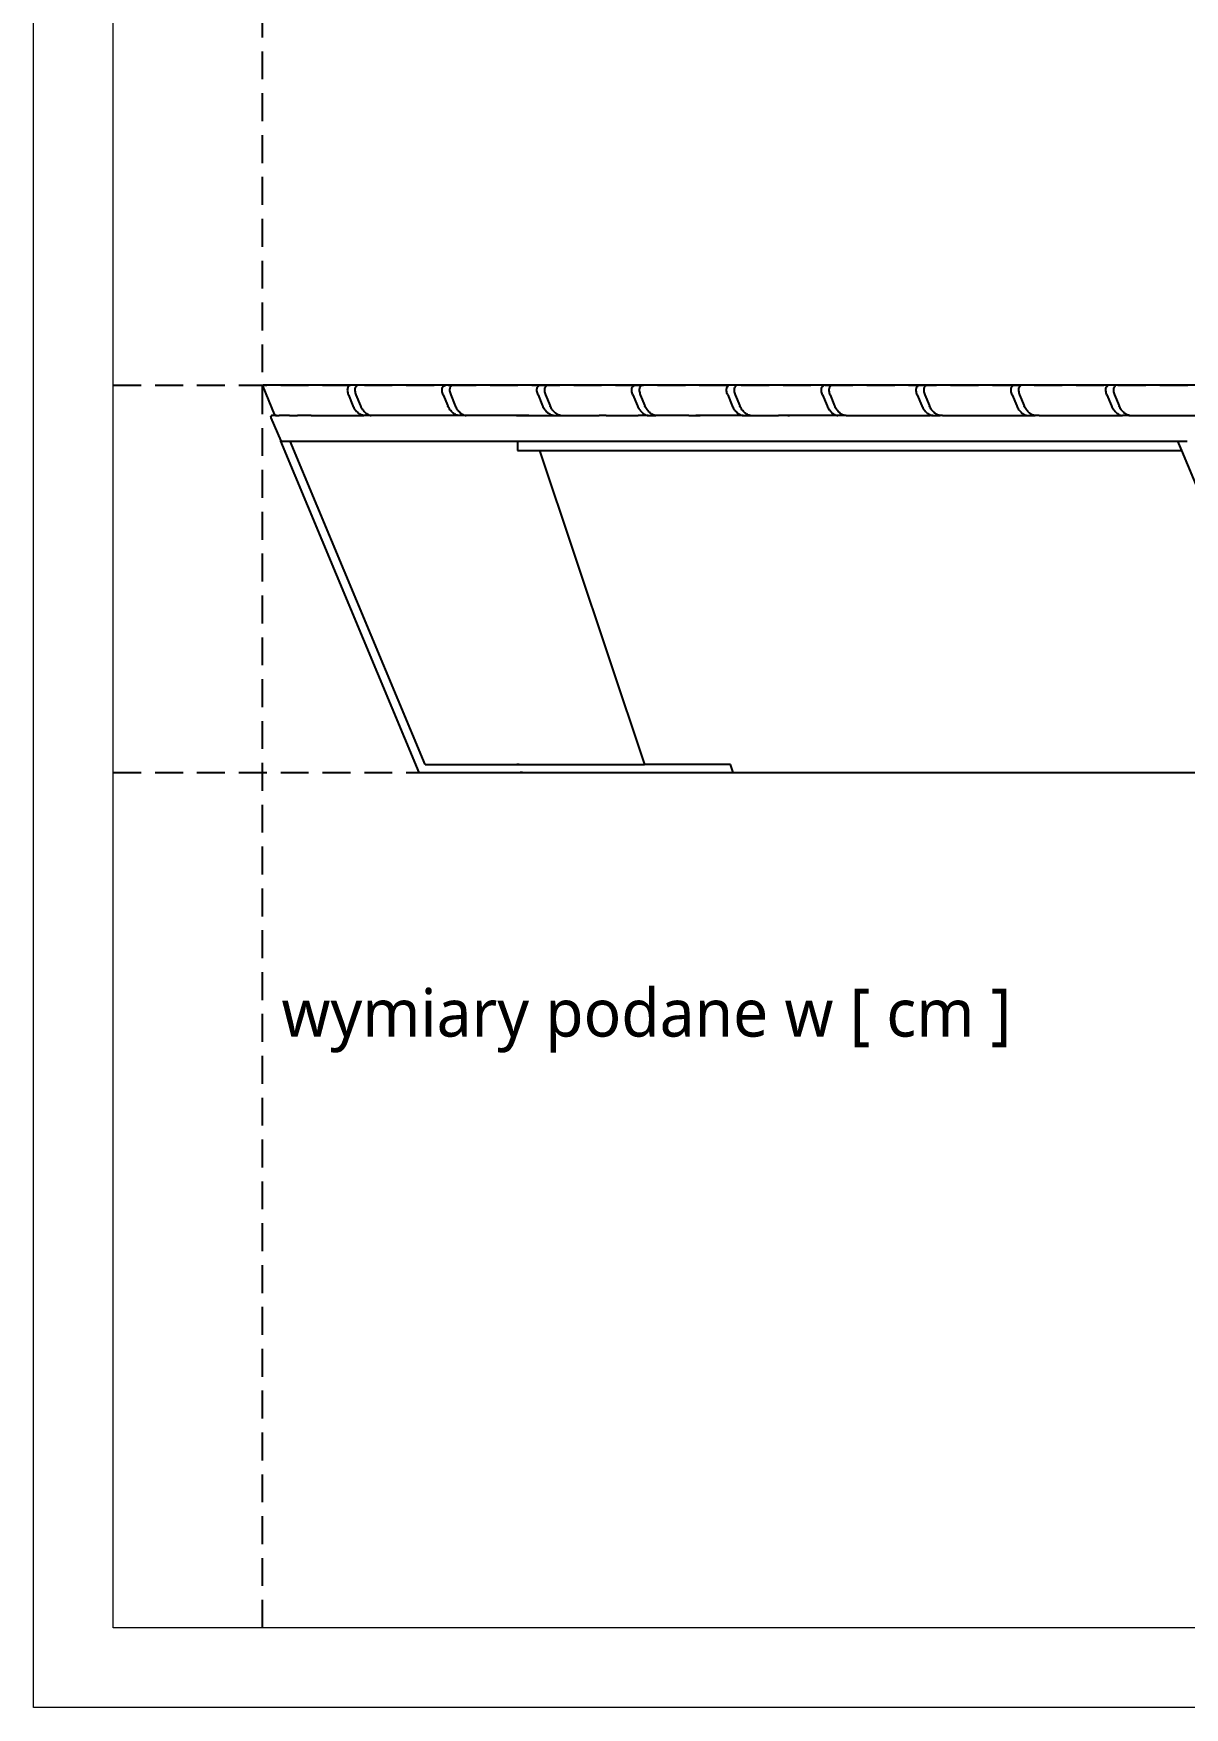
# Model space of a CAD drawing. Header units: inches. Extents: x 13 to 5953, y 14 to 4214.
# Drawn here: x 13 to 1456, y 14 to 2114 of the extents above; entities that cross this region are included whole.
import ezdxf

# ---------------------------------------------------------------- set-up
doc = ezdxf.new("R2010")
doc.units = ezdxf.units.IN
doc.header["$MEASUREMENT"] = 0
doc.linetypes.add('KRESKOWA', pattern=[0.75, 0.5, -0.25])
doc.layers.add('pomocnicza', color=7, linetype='KRESKOWA')
doc.layers.add('tabelka', color=7, linetype='Continuous')
doc.styles.get("Standard").update_dxf_attribs({"font": 'arial.ttf'})

msp = doc.modelspace()

# ---------------------------------------------------------------- linework, layer by layer
for p, q in [((299.9, 1671.7), (299.8, 1671.2)), ((299.8, 1671.2), (300, 1670.7)), ((300.2, 1672), (299.9, 1671.7)), ((300, 1670.7), (314.5, 1635.9)), ((300.7, 1672.2), (300.2, 1672)), ((301.5, 1672.3), (300.7, 1672.2)), ((411, 1672.3), (301.5, 1672.3)), ((406.2, 1667.3), (406.1, 1666.2)), ((406.1, 1666.2), (406.2, 1665.1)), ((406.3, 1668.3), (406.2, 1667.3)), ((406.2, 1665.1), (406.3, 1663.9)), ((406.6, 1669.2), (406.3, 1668.3)), ((406.3, 1663.9), (406.6, 1662.7)), ((406.9, 1670), (406.6, 1669.2)), ((406.6, 1662.7), (407, 1661.4)), ((407.4, 1670.7), (406.9, 1670)), ((407, 1661.4), (407.5, 1660.2)), ((408, 1671.2), (407.4, 1670.7)), ((407.5, 1660.2), (413.2, 1646.4)), ((408.6, 1671.7), (408, 1671.2)), ((409.3, 1672), (408.6, 1671.7)), ((410.2, 1672.2), (409.3, 1672)), ((411, 1672.3), (410.2, 1672.2)), ((420.4, 1672.3), (411, 1672.3)), ((415.6, 1667.3), (415.5, 1666.2)), ((415.5, 1666.2), (415.6, 1665.1)), ((415.7, 1668.3), (415.6, 1667.3)), ((415.6, 1665.1), (415.8, 1663.9)), ((416, 1669.2), (415.7, 1668.3)), ((415.8, 1663.9), (416, 1662.7)), ((416.3, 1670), (416, 1669.2)), ((416, 1662.7), (416.4, 1661.4)), ((416.8, 1670.7), (416.3, 1670)), ((416.4, 1661.4), (416.9, 1660.2)), ((417.4, 1671.2), (416.8, 1670.7)), ((416.9, 1660.2), (422.6, 1646.4)), ((418, 1671.7), (417.4, 1671.2)), ((418.8, 1672), (418, 1671.7)), ((419.6, 1672.2), (418.8, 1672)), ((420.4, 1672.3), (419.6, 1672.2)), ((529.9, 1672.3), (420.4, 1672.3)), ((525, 1666.2), (525.1, 1667.3)), ((525.1, 1665.1), (525, 1666.2)), ((525.1, 1667.3), (525.2, 1668.3)), ((525.3, 1663.9), (525.1, 1665.1)), ((525.2, 1668.3), (525.5, 1669.2)), ((525.5, 1662.7), (525.3, 1663.9)), ((525.5, 1669.2), (525.9, 1670)), ((525.9, 1661.4), (525.5, 1662.7)), ((525.9, 1670), (526.3, 1670.7)), ((526.4, 1660.2), (525.9, 1661.4)), ((526.3, 1670.7), (526.9, 1671.2)), ((526.4, 1660.2), (532.1, 1646.4)), ((526.9, 1671.2), (527.5, 1671.7)), ((527.5, 1671.7), (528.3, 1672)), ((528.3, 1672), (529.1, 1672.2)), ((529.1, 1672.2), (529.9, 1672.3)), ((539.4, 1672.3), (529.9, 1672.3)), ((534.7, 1668.3), (534.5, 1667.3)), ((534.5, 1667.3), (534.5, 1666.2)), ((534.5, 1666.2), (534.5, 1665.1)), ((534.5, 1665.1), (534.7, 1663.9)), ((534.9, 1669.2), (534.7, 1668.3)), ((534.7, 1663.9), (535, 1662.7)), ((535.3, 1670), (534.9, 1669.2)), ((535, 1662.7), (535.4, 1661.4)), ((535.8, 1670.7), (535.3, 1670)), ((535.4, 1661.4), (535.8, 1660.2)), ((536.3, 1671.2), (535.8, 1670.7)), ((535.8, 1660.2), (541.6, 1646.4)), ((537, 1671.7), (536.3, 1671.2)), ((537.7, 1672), (537, 1671.7)), ((538.5, 1672.2), (537.7, 1672)), ((539.4, 1672.3), (538.5, 1672.2)), ((648.9, 1672.3), (539.4, 1672.3)), ((644, 1667.3), (644.2, 1668.3)), ((644, 1666.2), (644, 1667.3)), ((644, 1665.1), (644, 1666.2)), ((644.2, 1663.9), (644, 1665.1)), ((644.2, 1668.3), (644.4, 1669.2)), ((644.5, 1662.7), (644.2, 1663.9)), ((644.4, 1669.2), (644.8, 1670)), ((644.9, 1661.4), (644.5, 1662.7)), ((644.8, 1670), (645.3, 1670.7)), ((645.3, 1660.2), (644.9, 1661.4)), ((645.3, 1670.7), (645.8, 1671.2)), ((645.3, 1660.2), (651.1, 1646.4)), ((645.8, 1671.2), (646.5, 1671.7)), ((653.6, 1668.3), (653.4, 1667.3)), ((653.4, 1667.3), (653.4, 1666.2)), ((653.4, 1666.2), (653.4, 1665.1)), ((653.4, 1665.1), (653.6, 1663.9)), ((653.8, 1669.2), (653.6, 1668.3)), ((653.6, 1663.9), (653.9, 1662.7)), ((654.2, 1670), (653.8, 1669.2)), ((653.9, 1662.7), (654.2, 1661.4)), ((654.6, 1670.7), (654.2, 1670)), ((654.2, 1661.4), (654.7, 1660.2)), ((655.2, 1671.2), (654.6, 1670.7)), ((654.7, 1660.2), (660.5, 1646.4)), ((655.9, 1671.7), (655.2, 1671.2)), ((762.9, 1667.3), (763.1, 1668.3)), ((762.9, 1666.2), (762.9, 1667.3)), ((762.9, 1665.1), (762.9, 1666.2)), ((763.1, 1663.9), (762.9, 1665.1)), ((763.1, 1668.3), (763.3, 1669.2)), ((763.4, 1662.7), (763.1, 1663.9)), ((763.3, 1669.2), (763.7, 1670)), ((763.8, 1661.4), (763.4, 1662.7)), ((763.7, 1670), (764.2, 1670.7)), ((764.2, 1660.2), (763.8, 1661.4)), ((764.2, 1670.7), (764.7, 1671.2)), ((764.2, 1660.2), (770, 1646.4)), ((764.7, 1671.2), (765.4, 1671.7)), ((772.5, 1668.3), (772.3, 1667.3)), ((772.3, 1667.3), (772.3, 1666.2)), ((772.3, 1666.2), (772.3, 1665.1)), ((772.3, 1665.1), (772.5, 1663.9)), ((772.7, 1669.2), (772.5, 1668.3)), ((772.5, 1663.9), (772.8, 1662.7)), ((773.1, 1670), (772.7, 1669.2)), ((772.8, 1662.7), (773.2, 1661.4)), ((773.6, 1670.7), (773.1, 1670)), ((773.2, 1661.4), (773.6, 1660.2)), ((774.1, 1671.2), (773.6, 1670.7)), ((773.6, 1660.2), (779.4, 1646.4)), ((774.8, 1671.7), (774.1, 1671.2)), ((881.8, 1667.3), (882, 1668.3)), ((881.8, 1666.2), (881.8, 1667.3)), ((881.8, 1665.1), (881.8, 1666.2)), ((882, 1663.9), (881.8, 1665.1)), ((882, 1668.3), (882.2, 1669.2)), ((882.3, 1662.7), (882, 1663.9)), ((882.2, 1669.2), (882.6, 1670)), ((882.7, 1661.4), (882.3, 1662.7)), ((882.6, 1670), (883.1, 1670.7)), ((883.2, 1660.2), (882.7, 1661.4)), ((883.1, 1670.7), (883.6, 1671.2)), ((883.2, 1660.2), (888.9, 1646.4)), ((883.6, 1671.2), (884.3, 1671.7)), ((891.4, 1668.3), (891.2, 1667.3)), ((891.2, 1667.3), (891.2, 1666.2)), ((891.2, 1666.2), (891.2, 1665.1)), ((891.2, 1665.1), (891.4, 1663.9)), ((891.6, 1669.2), (891.4, 1668.3)), ((891.4, 1663.9), (891.7, 1662.7)), ((892, 1670), (891.6, 1669.2)), ((891.7, 1662.7), (892.1, 1661.4)), ((892.5, 1670.7), (892, 1670)), ((892.1, 1661.4), (892.6, 1660.2)), ((893, 1671.2), (892.5, 1670.7)), ((892.6, 1660.2), (898.3, 1646.4)), ((893.7, 1671.7), (893, 1671.2)), ((1000.7, 1667.3), (1000.9, 1668.3)), ((1000.7, 1666.2), (1000.7, 1667.3)), ((1000.8, 1665.1), (1000.7, 1666.2)), ((1000.9, 1663.9), (1000.8, 1665.1)), ((1000.9, 1668.3), (1001.2, 1669.2)), ((1001.2, 1662.7), (1000.9, 1663.9)), ((1001.2, 1669.2), (1001.5, 1670)), ((1001.6, 1661.4), (1001.2, 1662.7)), ((1001.5, 1670), (1002, 1670.7)), ((1002.1, 1660.2), (1001.6, 1661.4)), ((1002, 1670.7), (1002.5, 1671.2)), ((1002.1, 1660.2), (1007.8, 1646.4)), ((1002.5, 1671.2), (1003.2, 1671.7)), ((1010.3, 1668.3), (1010.1, 1667.3)), ((1010.1, 1667.3), (1010.1, 1666.2)), ((1010.1, 1666.2), (1010.2, 1665.1)), ((1010.2, 1665.1), (1010.3, 1663.9)), ((1010.6, 1669.2), (1010.3, 1668.3)), ((1010.3, 1663.9), (1010.6, 1662.7)), ((1010.9, 1670), (1010.6, 1669.2)), ((1010.6, 1662.7), (1011, 1661.4)), ((1011.4, 1670.7), (1010.9, 1670)), ((1011, 1661.4), (1011.5, 1660.2)), ((1012, 1671.2), (1011.4, 1670.7)), ((1011.5, 1660.2), (1017.2, 1646.4)), ((1012.6, 1671.7), (1012, 1671.2)), ((1119.6, 1666.2), (1119.7, 1667.3)), ((1119.7, 1665.1), (1119.6, 1666.2)), ((1119.7, 1667.3), (1119.8, 1668.3)), ((1119.8, 1663.9), (1119.7, 1665.1)), ((1119.8, 1668.3), (1120.1, 1669.2)), ((1120.1, 1662.7), (1119.8, 1663.9)), ((1120.1, 1669.2), (1120.4, 1670)), ((1120.5, 1661.4), (1120.1, 1662.7)), ((1120.4, 1670), (1120.9, 1670.7)), ((1121, 1660.2), (1120.5, 1661.4)), ((1120.9, 1670.7), (1121.5, 1671.2)), ((1121, 1660.2), (1126.7, 1646.4)), ((1121.5, 1671.2), (1122.1, 1671.7)), ((1129.1, 1667.3), (1129, 1666.2)), ((1129, 1666.2), (1129.1, 1665.1)), ((1129.2, 1668.3), (1129.1, 1667.3)), ((1129.1, 1665.1), (1129.3, 1663.9)), ((1129.5, 1669.2), (1129.2, 1668.3)), ((1129.3, 1663.9), (1129.5, 1662.7)), ((1129.8, 1670), (1129.5, 1669.2)), ((1129.5, 1662.7), (1129.9, 1661.4)), ((1130.3, 1670.7), (1129.8, 1670)), ((1129.9, 1661.4), (1130.4, 1660.2)), ((1130.9, 1671.2), (1130.3, 1670.7)), ((1130.4, 1660.2), (1136.1, 1646.4)), ((1131.5, 1671.7), (1130.9, 1671.2)), ((1238.5, 1666.2), (1238.6, 1667.3)), ((1238.6, 1665.1), (1238.5, 1666.2)), ((1238.6, 1667.3), (1238.7, 1668.3)), ((1238.8, 1663.9), (1238.6, 1665.1)), ((1238.7, 1668.3), (1239, 1669.2)), ((1239, 1662.7), (1238.8, 1663.9)), ((1239, 1669.2), (1239.4, 1670)), ((1239.4, 1661.4), (1239, 1662.7)), ((1239.4, 1670), (1239.8, 1670.7)), ((1239.9, 1660.2), (1239.4, 1661.4)), ((1239.8, 1670.7), (1240.4, 1671.2)), ((1239.9, 1660.2), (1245.6, 1646.4)), ((1240.4, 1671.2), (1241, 1671.7)), ((1248, 1667.3), (1247.9, 1666.2)), ((1247.9, 1666.2), (1248, 1665.1)), ((1248.1, 1668.3), (1248, 1667.3)), ((1248, 1665.1), (1248.2, 1663.9)), ((1248.4, 1669.2), (1248.1, 1668.3)), ((1248.2, 1663.9), (1248.4, 1662.7)), ((1248.8, 1670), (1248.4, 1669.2)), ((1248.4, 1662.7), (1248.8, 1661.4)), ((1249.2, 1670.7), (1248.8, 1670)), ((1248.8, 1661.4), (1249.3, 1660.2)), ((1249.8, 1671.2), (1249.2, 1670.7)), ((1249.3, 1660.2), (1255, 1646.4)), ((1250.4, 1671.7), (1249.8, 1671.2)), ((1357.4, 1666.2), (1357.5, 1667.3)), ((1357.5, 1665.1), (1357.4, 1666.2)), ((1357.5, 1667.3), (1357.6, 1668.3)), ((1357.7, 1663.9), (1357.5, 1665.1)), ((1357.6, 1668.3), (1357.9, 1669.2)), ((1358, 1662.7), (1357.7, 1663.9)), ((1357.9, 1669.2), (1358.3, 1670)), ((1358.3, 1661.4), (1358, 1662.7)), ((1358.3, 1670), (1358.7, 1670.7)), ((1358.8, 1660.2), (1358.3, 1661.4)), ((1358.7, 1670.7), (1359.3, 1671.2)), ((1358.8, 1660.2), (1364.5, 1646.4)), ((1359.3, 1671.2), (1359.9, 1671.7)), ((1367.1, 1668.3), (1366.9, 1667.3)), ((1366.9, 1667.3), (1366.9, 1666.2)), ((1366.9, 1666.2), (1366.9, 1665.1)), ((1366.9, 1665.1), (1367.1, 1663.9)), ((1367.3, 1669.2), (1367.1, 1668.3)), ((1367.1, 1663.9), (1367.4, 1662.7)), ((1367.7, 1670), (1367.3, 1669.2)), ((1367.4, 1662.7), (1367.7, 1661.4)), ((1368.1, 1670.7), (1367.7, 1670)), ((1367.7, 1661.4), (1368.2, 1660.2)), ((1368.7, 1671.2), (1368.1, 1670.7)), ((1368.2, 1660.2), (1374, 1646.4)), ((1369.4, 1671.7), (1368.7, 1671.2)), ((413.2, 1646.4), (413.8, 1645.2)), ((413.8, 1645.2), (414.4, 1643.9)), ((414.4, 1643.9), (415.2, 1642.7)), ((415.2, 1642.7), (416, 1641.5)), ((416, 1641.5), (416.9, 1640.4)), ((416.9, 1640.4), (417.8, 1639.3)), ((417.8, 1639.3), (418.8, 1638.3)), ((419.8, 1637.4), (418.8, 1638.3)), ((422.6, 1646.4), (423.2, 1645.2)), ((423.2, 1645.2), (423.9, 1643.9)), ((423.9, 1643.9), (424.6, 1642.7)), ((424.6, 1642.7), (425.4, 1641.5)), ((425.4, 1641.5), (426.3, 1640.4)), ((426.3, 1640.4), (427.2, 1639.3)), ((427.2, 1639.3), (428.2, 1638.3)), ((428.2, 1638.3), (429.2, 1637.4)), ((532.7, 1645.2), (532.1, 1646.4)), ((533.4, 1643.9), (532.7, 1645.2)), ((534.1, 1642.7), (533.4, 1643.9)), ((534.9, 1641.5), (534.1, 1642.7)), ((535.8, 1640.4), (534.9, 1641.5)), ((536.7, 1639.3), (535.8, 1640.4)), ((537.7, 1638.3), (536.7, 1639.3)), ((538.7, 1637.4), (537.7, 1638.3)), ((541.6, 1646.4), (542.1, 1645.2)), ((542.1, 1645.2), (542.8, 1643.9)), ((542.8, 1643.9), (543.5, 1642.7)), ((543.5, 1642.7), (544.4, 1641.5)), ((544.4, 1641.5), (545.2, 1640.4)), ((545.2, 1640.4), (546.2, 1639.3)), ((546.2, 1639.3), (547.2, 1638.3)), ((547.2, 1638.3), (548.2, 1637.4)), ((651.6, 1645.2), (651.1, 1646.4)), ((652.3, 1643.9), (651.6, 1645.2)), ((653, 1642.7), (652.3, 1643.9)), ((653.9, 1641.5), (653, 1642.7)), ((654.7, 1640.4), (653.9, 1641.5)), ((655.7, 1639.3), (654.7, 1640.4)), ((656.7, 1638.3), (655.7, 1639.3)), ((657.7, 1637.4), (656.7, 1638.3)), ((661, 1645.2), (660.5, 1646.4)), ((661.7, 1643.9), (661, 1645.2)), ((662.4, 1642.7), (661.7, 1643.9)), ((663.3, 1641.5), (662.4, 1642.7)), ((664.1, 1640.4), (663.3, 1641.5)), ((665.1, 1639.3), (664.1, 1640.4)), ((666.1, 1638.3), (665.1, 1639.3)), ((667.1, 1637.4), (666.1, 1638.3)), ((770, 1646.4), (770.5, 1645.2)), ((770.5, 1645.2), (771.2, 1643.9)), ((771.2, 1643.9), (771.9, 1642.7)), ((771.9, 1642.7), (772.8, 1641.5)), ((772.8, 1641.5), (773.6, 1640.4)), ((773.6, 1640.4), (774.6, 1639.3)), ((774.6, 1639.3), (775.6, 1638.3)), ((775.6, 1638.3), (776.6, 1637.4)), ((779.9, 1645.2), (779.4, 1646.4)), ((780.6, 1643.9), (779.9, 1645.2)), ((781.4, 1642.7), (780.6, 1643.9)), ((782.2, 1641.5), (781.4, 1642.7)), ((783.1, 1640.4), (782.2, 1641.5)), ((784, 1639.3), (783.1, 1640.4)), ((785, 1638.3), (784, 1639.3)), ((786, 1637.4), (785, 1638.3)), ((888.9, 1646.4), (889.5, 1645.2)), ((889.5, 1645.2), (890.1, 1643.9)), ((890.1, 1643.9), (890.9, 1642.7)), ((890.9, 1642.7), (891.7, 1641.5)), ((891.7, 1641.5), (892.6, 1640.4)), ((892.6, 1640.4), (893.5, 1639.3)), ((893.5, 1639.3), (894.5, 1638.3)), ((894.5, 1638.3), (895.5, 1637.4)), ((898.9, 1645.2), (898.3, 1646.4)), ((899.5, 1643.9), (898.9, 1645.2)), ((900.3, 1642.7), (899.5, 1643.9)), ((901.1, 1641.5), (900.3, 1642.7)), ((902, 1640.4), (901.1, 1641.5)), ((902.9, 1639.3), (902, 1640.4)), ((903.9, 1638.3), (902.9, 1639.3)), ((904.9, 1637.4), (903.9, 1638.3)), ((1007.8, 1646.4), (1008.4, 1645.2)), ((1008.4, 1645.2), (1009, 1643.9)), ((1009, 1643.9), (1009.8, 1642.7)), ((1009.8, 1642.7), (1010.6, 1641.5)), ((1010.6, 1641.5), (1011.5, 1640.4)), ((1011.5, 1640.4), (1012.4, 1639.3)), ((1012.4, 1639.3), (1013.4, 1638.3)), ((1013.4, 1638.3), (1014.4, 1637.4)), ((1017.8, 1645.2), (1017.2, 1646.4)), ((1018.4, 1643.9), (1017.8, 1645.2)), ((1019.2, 1642.7), (1018.4, 1643.9)), ((1020, 1641.5), (1019.2, 1642.7)), ((1020.9, 1640.4), (1020, 1641.5)), ((1021.8, 1639.3), (1020.9, 1640.4)), ((1022.8, 1638.3), (1021.8, 1639.3)), ((1023.8, 1637.4), (1022.8, 1638.3)), ((1126.7, 1646.4), (1127.3, 1645.2)), ((1127.3, 1645.2), (1128, 1643.9)), ((1128, 1643.9), (1128.7, 1642.7)), ((1128.7, 1642.7), (1129.5, 1641.5)), ((1129.5, 1641.5), (1130.4, 1640.4)), ((1130.4, 1640.4), (1131.3, 1639.3)), ((1131.3, 1639.3), (1132.3, 1638.3)), ((1132.3, 1638.3), (1133.3, 1637.4)), ((1136.7, 1645.2), (1136.1, 1646.4)), ((1137.4, 1643.9), (1136.7, 1645.2)), ((1138.1, 1642.7), (1137.4, 1643.9)), ((1138.9, 1641.5), (1138.1, 1642.7)), ((1139.8, 1640.4), (1138.9, 1641.5)), ((1140.7, 1639.3), (1139.8, 1640.4)), ((1141.7, 1638.3), (1140.7, 1639.3)), ((1142.7, 1637.4), (1141.7, 1638.3)), ((1245.6, 1646.4), (1246.2, 1645.2)), ((1246.2, 1645.2), (1246.9, 1643.9)), ((1246.9, 1643.9), (1247.6, 1642.7)), ((1247.6, 1642.7), (1248.4, 1641.5)), ((1248.4, 1641.5), (1249.3, 1640.4)), ((1249.3, 1640.4), (1250.2, 1639.3)), ((1250.2, 1639.3), (1251.2, 1638.3)), ((1251.2, 1638.3), (1252.2, 1637.4)), ((1255.6, 1645.2), (1255, 1646.4)), ((1256.3, 1643.9), (1255.6, 1645.2)), ((1257, 1642.7), (1256.3, 1643.9)), ((1257.8, 1641.5), (1257, 1642.7)), ((1258.7, 1640.4), (1257.8, 1641.5)), ((1259.7, 1639.3), (1258.7, 1640.4)), ((1260.6, 1638.3), (1259.7, 1639.3)), ((1261.6, 1637.4), (1260.6, 1638.3)), ((1364.5, 1646.4), (1365.1, 1645.2)), ((1365.1, 1645.2), (1365.8, 1643.9)), ((1365.8, 1643.9), (1366.5, 1642.7)), ((1366.5, 1642.7), (1367.3, 1641.5)), ((1367.3, 1641.5), (1368.2, 1640.4)), ((1368.2, 1640.4), (1369.2, 1639.3)), ((1369.2, 1639.3), (1370.1, 1638.3)), ((1370.1, 1638.3), (1371.2, 1637.4)), ((1374.5, 1645.2), (1374, 1646.4)), ((1375.2, 1643.9), (1374.5, 1645.2)), ((1375.9, 1642.7), (1375.2, 1643.9)), ((1376.8, 1641.5), (1375.9, 1642.7)), ((1377.6, 1640.4), (1376.8, 1641.5)), ((1378.6, 1639.3), (1377.6, 1640.4)), ((1379.6, 1638.3), (1378.6, 1639.3)), ((1380.6, 1637.4), (1379.6, 1638.3)), ((310.2, 1633), (310.1, 1632.8)), ((310.1, 1632.8), (310.1, 1632.7)), ((310.1, 1632.7), (310.1, 1632.5)), ((310.1, 1632.5), (310.2, 1632.3)), ((310.2, 1633.1), (310.3, 1633.3)), ((310.2, 1633.1), (310.2, 1633)), ((310.2, 1632.3), (310.2, 1632)), ((310.2, 1632), (310.3, 1631.8)), ((310.4, 1633.5), (310.3, 1633.3)), ((310.3, 1631.8), (310.4, 1631.4)), ((310.5, 1633.6), (310.4, 1633.5)), ((310.4, 1631.4), (322.6, 1602.4)), ((310.6, 1633.7), (310.5, 1633.6)), ((310.9, 1633.9), (310.6, 1633.7)), ((311.1, 1634.1), (310.9, 1633.9)), ((311.2, 1634.2), (311.1, 1634.1)), ((311.5, 1634.2), (311.2, 1634.2)), ((311.5, 1634.2), (311.8, 1634.3)), ((312.1, 1634.3), (311.8, 1634.3)), ((317.4, 1634.3), (312.1, 1634.3)), ((314.5, 1635.9), (314.8, 1635.4)), ((314.8, 1635.4), (315.2, 1634.9)), ((315.2, 1634.9), (315.8, 1634.6)), ((315.8, 1634.6), (316.5, 1634.4)), ((316.5, 1634.4), (317.4, 1634.3)), ((317.4, 1634.3), (318.8, 1634.3)), ((318.8, 1634.3), (320.7, 1634.3)), ((321.3, 1634.3), (320.7, 1634.3)), ((322.8, 1634.3), (321.3, 1634.3)), ((323, 1634.3), (322.8, 1634.3)), ((323, 1634.3), (323.2, 1634.3)), ((323.2, 1634.3), (323.3, 1634.3)), ((323.4, 1634.3), (323.3, 1634.3)), ((323.3, 1634.3), (323.3, 1634.3)), ((323.5, 1634.3), (323.4, 1634.3)), ((323.9, 1634.3), (323.5, 1634.3)), ((323.9, 1634.3), (323.9, 1634.3)), ((333.6, 1634.3), (323.9, 1634.3)), ((333.6, 1634.3), (333.8, 1634.3)), ((333.8, 1634.3), (334.8, 1634.3)), ((334.8, 1634.3), (335, 1634.3)), ((335, 1634.3), (335.1, 1634.3)), ((335.1, 1634.3), (335.2, 1634.3)), ((335.2, 1634.3), (343.5, 1634.3)), ((343.7, 1634.3), (343.5, 1634.3)), ((344.1, 1634.3), (343.7, 1634.3)), ((344.4, 1634.3), (344.1, 1634.3)), ((344.7, 1634.3), (344.4, 1634.3)), ((345.8, 1634.3), (344.7, 1634.3)), ((356, 1634.3), (345.8, 1634.3)), ((360.8, 1634.3), (356, 1634.3)), ((360.8, 1634.3), (426.9, 1634.3)), ((420.8, 1636.6), (419.8, 1637.4)), ((421.9, 1635.9), (420.8, 1636.6)), ((422.9, 1635.4), (421.9, 1635.9)), ((424, 1634.9), (422.9, 1635.4)), ((425, 1634.6), (424, 1634.9)), ((425.9, 1634.4), (425, 1634.6)), ((426.9, 1634.3), (425.9, 1634.4)), ((432.7, 1634.3), (426.9, 1634.3)), ((429.2, 1637.4), (430.3, 1636.6)), ((430.3, 1636.6), (431.3, 1635.9)), ((431.3, 1635.9), (432.3, 1635.4)), ((432.3, 1635.4), (433.4, 1634.9)), ((436.2, 1634.3), (432.7, 1634.3)), ((433.4, 1634.9), (434.4, 1634.6)), ((434.4, 1634.6), (435.4, 1634.4)), ((435.4, 1634.4), (436.2, 1634.3)), ((436.3, 1634.3), (436.2, 1634.3)), ((545.8, 1634.3), (436.3, 1634.3)), ((539.8, 1636.6), (538.7, 1637.4)), ((540.8, 1635.9), (539.8, 1636.6)), ((541.8, 1635.4), (540.8, 1635.9)), ((542.9, 1634.9), (541.8, 1635.4)), ((543.9, 1634.6), (542.9, 1634.9)), ((544.9, 1634.4), (543.9, 1634.6)), ((545.8, 1634.3), (544.9, 1634.4)), ((555.2, 1634.3), (545.8, 1634.3)), ((548.2, 1637.4), (549.2, 1636.6)), ((549.2, 1636.6), (550.2, 1635.9)), ((550.2, 1635.9), (551.3, 1635.4)), ((551.3, 1635.4), (552.3, 1634.9)), ((552.3, 1634.9), (553.3, 1634.6)), ((553.3, 1634.6), (554.3, 1634.4)), ((554.3, 1634.4), (555.2, 1634.3)), ((598.7, 1634.3), (555.2, 1634.3)), ((618.3, 1634.3), (598.7, 1634.3)), ((618.4, 1634.3), (618.3, 1634.3)), ((618.3, 1634.3), (634, 1634.3)), ((620.5, 1634.3), (618.4, 1634.3)), ((627.2, 1634.3), (620.5, 1634.3)), ((631.4, 1634.3), (627.2, 1634.3)), ((633.6, 1634.3), (631.4, 1634.3)), ((633.6, 1634.3), (633.6, 1634.3)), ((633.6, 1634.3), (634, 1634.3)), ((634, 1634.3), (636.5, 1634.3)), ((634, 1634.3), (667.2, 1634.3)), ((636.5, 1634.3), (664.7, 1634.3)), ((658.7, 1636.6), (657.7, 1637.4)), ((659.7, 1635.9), (658.7, 1636.6)), ((660.8, 1635.4), (659.7, 1635.9)), ((661.8, 1634.9), (660.8, 1635.4)), ((662.8, 1634.6), (661.8, 1634.9)), ((663.8, 1634.4), (662.8, 1634.6)), ((664.7, 1634.3), (663.8, 1634.4)), ((664.7, 1634.3), (665.2, 1634.3)), ((665.2, 1634.3), (667.2, 1634.3)), ((665.2, 1634.3), (665.3, 1634.3)), ((668.1, 1636.6), (667.1, 1637.4)), ((667.2, 1634.3), (674.1, 1634.3)), ((669.1, 1635.9), (668.1, 1636.6)), ((670.2, 1635.4), (669.1, 1635.9)), ((671.2, 1634.9), (670.2, 1635.4)), ((672.2, 1634.6), (671.2, 1634.9)), ((673.2, 1634.4), (672.2, 1634.6)), ((674.1, 1634.3), (673.2, 1634.4)), ((674.1, 1634.3), (677.5, 1634.3)), ((677.5, 1634.3), (721.9, 1634.3)), ((722, 1634.3), (721.9, 1634.3)), ((726.7, 1634.3), (722, 1634.3)), ((730.8, 1634.3), (726.7, 1634.3)), ((730.8, 1634.3), (730.9, 1634.3)), ((730.9, 1634.3), (771.1, 1634.3)), ((771, 1634.6), (771.1, 1634.3)), ((783.6, 1634.3), (771.1, 1634.3)), ((776.6, 1637.4), (777.6, 1636.6)), ((777.6, 1636.6), (778.6, 1635.9)), ((778.6, 1635.9), (779.7, 1635.4)), ((779.7, 1635.4), (780.7, 1634.9)), ((780.7, 1634.9), (781.7, 1634.6)), ((781.7, 1634.6), (782.7, 1634.4)), ((782.7, 1634.4), (783.6, 1634.3)), ((783.6, 1634.3), (793, 1634.3)), ((787, 1636.6), (786, 1637.4)), ((788.1, 1635.9), (787, 1636.6)), ((789.1, 1635.4), (788.1, 1635.9)), ((790.1, 1634.9), (789.1, 1635.4)), ((791.1, 1634.6), (790.1, 1634.9)), ((792.1, 1634.4), (791.1, 1634.6)), ((793, 1634.3), (792.1, 1634.4)), ((834.4, 1634.3), (793, 1634.3)), ((834.4, 1634.3), (834.5, 1634.3)), ((834.5, 1634.3), (839.4, 1634.3)), ((839.4, 1634.3), (843.4, 1634.3)), ((843, 1634.3), (848.6, 1634.3)), ((902.5, 1634.3), (843.4, 1634.3)), ((843.4, 1634.3), (843.4, 1634.3)), ((895.5, 1637.4), (896.5, 1636.6)), ((896.5, 1636.6), (897.6, 1635.9)), ((897.6, 1635.9), (898.6, 1635.4)), ((898.6, 1635.4), (899.6, 1634.9)), ((899.6, 1634.9), (900.6, 1634.6)), ((900.6, 1634.6), (901.6, 1634.4)), ((901.6, 1634.4), (902.5, 1634.3)), ((902.5, 1634.3), (911.9, 1634.3)), ((905.9, 1636.6), (904.9, 1637.4)), ((907, 1635.9), (905.9, 1636.6)), ((908, 1635.4), (907, 1635.9)), ((909, 1634.9), (908, 1635.4)), ((910, 1634.6), (909, 1634.9)), ((911, 1634.4), (910, 1634.6)), ((911.9, 1634.3), (911, 1634.4)), ((911.9, 1634.3), (947, 1634.3)), ((947, 1634.3), (947, 1634.3)), ((955.9, 1634.3), (947, 1634.3)), ((955.9, 1634.3), (955.9, 1634.3)), ((1021.5, 1634.3), (955.9, 1634.3)), ((958.8, 1634.3), (960.9, 1634.3)), ((1014.4, 1637.4), (1015.4, 1636.6)), ((1015.4, 1636.6), (1016.5, 1635.9)), ((1016.5, 1635.9), (1017.5, 1635.4)), ((1017.5, 1635.4), (1018.6, 1634.9)), ((1018.6, 1634.9), (1019.6, 1634.6)), ((1019.6, 1634.6), (1020.5, 1634.4)), ((1020.5, 1634.4), (1021.5, 1634.3)), ((1030.9, 1634.3), (1021.5, 1634.3)), ((1024.8, 1636.6), (1023.8, 1637.4)), ((1025.9, 1635.9), (1024.8, 1636.6)), ((1026.9, 1635.4), (1025.9, 1635.9)), ((1028, 1634.9), (1026.9, 1635.4)), ((1029, 1634.6), (1028, 1634.9)), ((1029.9, 1634.4), (1029, 1634.6)), ((1030.9, 1634.3), (1029.9, 1634.4)), ((1031.8, 1634.3), (1030.9, 1634.3)), ((1031.8, 1634.3), (1137.1, 1634.3)), ((1071.8, 1634.3), (1073, 1634.3)), ((1133.3, 1637.4), (1134.4, 1636.6)), ((1134.4, 1636.6), (1135.4, 1635.9)), ((1135.4, 1635.9), (1136.4, 1635.4)), ((1136.4, 1635.4), (1137.5, 1634.9)), ((1140.4, 1634.3), (1137.1, 1634.3)), ((1137.5, 1634.9), (1138.5, 1634.6)), ((1138.5, 1634.6), (1139.4, 1634.4)), ((1139.4, 1634.4), (1140.4, 1634.3)), ((1140.4, 1634.3), (1144.9, 1634.3)), ((1143.8, 1636.6), (1142.7, 1637.4)), ((1144.8, 1635.9), (1143.8, 1636.6)), ((1145.8, 1635.4), (1144.8, 1635.9)), ((1144.9, 1634.3), (1149.8, 1634.3)), ((1146.9, 1634.9), (1145.8, 1635.4)), ((1147.9, 1634.6), (1146.9, 1634.9)), ((1148.9, 1634.4), (1147.9, 1634.6)), ((1149.8, 1634.3), (1148.9, 1634.4)), ((1152.3, 1634.3), (1149.8, 1634.3)), ((1152.4, 1634.3), (1152.3, 1634.3)), ((1152.4, 1634.3), (1172.1, 1634.3)), ((1172.1, 1634.3), (1172.1, 1634.3)), ((1172.1, 1634.3), (1259.3, 1634.3)), ((1183.7, 1634.3), (1185.1, 1634.3)), ((1252.2, 1637.4), (1253.3, 1636.6)), ((1253.3, 1636.6), (1254.3, 1635.9)), ((1254.3, 1635.9), (1255.4, 1635.4)), ((1255.4, 1635.4), (1256.4, 1634.9)), ((1256.4, 1634.9), (1257.4, 1634.6)), ((1257.4, 1634.6), (1258.4, 1634.4)), ((1258.4, 1634.4), (1259.3, 1634.3)), ((1259.3, 1634.3), (1265, 1634.3)), ((1262.7, 1636.6), (1261.6, 1637.4)), ((1263.7, 1635.9), (1262.7, 1636.6)), ((1264.8, 1635.4), (1263.7, 1635.9)), ((1265.8, 1634.9), (1264.8, 1635.4)), ((1265, 1634.3), (1268.7, 1634.3)), ((1266.8, 1634.6), (1265.8, 1634.9)), ((1267.8, 1634.4), (1266.8, 1634.6)), ((1268.7, 1634.3), (1267.8, 1634.4)), ((1273.9, 1634.3), (1268.7, 1634.3)), ((1273.9, 1634.3), (1377.5, 1634.3)), ((1296.8, 1634.3), (1297.3, 1634.3)), ((1371.2, 1637.4), (1372.2, 1636.6)), ((1372.2, 1636.6), (1373.2, 1635.9)), ((1373.2, 1635.9), (1374.3, 1635.3)), ((1374.3, 1635.3), (1375.3, 1634.9)), ((1375.3, 1634.9), (1376.3, 1634.6)), ((1376.3, 1634.6), (1377.3, 1634.4)), ((1377.3, 1634.4), (1378.2, 1634.3)), ((1377.5, 1634.3), (1378.2, 1634.3)), ((1386.4, 1634.3), (1378.2, 1634.3)), ((1381.6, 1636.6), (1380.6, 1637.4)), ((1382.6, 1635.9), (1381.6, 1636.6)), ((1383.7, 1635.4), (1382.6, 1635.9)), ((1384.7, 1634.9), (1383.7, 1635.4)), ((1385.7, 1634.6), (1384.7, 1634.9)), ((1386.7, 1634.4), (1385.7, 1634.6)), ((1386.4, 1634.3), (1387.6, 1634.3)), ((1387.6, 1634.3), (1386.7, 1634.4)), ((1387.6, 1634.3), (1497.1, 1634.3)), ((1408.8, 1634.3), (1409.5, 1634.3)), ((322.6, 1602.2), (322.6, 1602.4)), ((322.9, 1602.1), (322.6, 1602.2)), ((323.2, 1602), (322.9, 1602.1)), ((496.3, 1186.3), (322.9, 1602.1)), ((323.2, 1602), (334.4, 1602)), ((503.7, 1196.3), (334.4, 1602)), ((334.4, 1602), (619.4, 1602)), ((619.4, 1602), (619.4, 1590.3)), ((619.4, 1602), (1447.9, 1602)), ((1452.8, 1590.3), (1447.9, 1602)), ((1447.9, 1602), (1459.4, 1602)), ((619.4, 1590.3), (647.1, 1590.3)), ((647.1, 1590.3), (778.9, 1196.3)), ((647.1, 1590.3), (1452.8, 1590.3)), ((1617.1, 1196.3), (1452.8, 1590.3)), ((496.3, 1186.3), (890, 1186.3)), ((503.7, 1196.3), (778.9, 1196.3)), ((621.8, 1196.3), (618.9, 1196.3)), ((626, 1186.3), (623.1, 1186.3)), ((769.4, 1186.3), (809, 1186.3)), ((886.7, 1196.3), (778.9, 1196.3)), ((817.7, 1186.3), (818, 1185.6)), ((890, 1186.3), (886.7, 1196.3)), ((890, 1186.3), (1508.4, 1186.3))]:
    msp.add_line(p, q)
msp.add_lwpolyline([(2731.7, 1672.3), (648.9, 1672.3)])
at = {"layer": 'pomocnicza', "ltscale": 70}
for points in [[(299.8, 113.5), (299.8, 4113.5)], [(112.6, 1672.3), (5852.6, 1672.3)], [(112.6, 1186.3), (5852.6, 1186.3)]]:
    msp.add_lwpolyline(points, dxfattribs=at)
at = {"layer": 'tabelka', "lineweight": 5}
for points in [[(12.6, 4213.5), (5952.6, 4213.5), (5952.6, 13.5), (12.6, 13.5)], [(112.6, 4113.5), (5852.6, 4113.5), (5852.6, 113.5), (112.6, 113.5)]]:
    msp.add_lwpolyline(points, close=True, dxfattribs=at)

# ---------------------------------------------------------------- texts
at = {"insert": (323.6, 915.1), "char_height": 60, "attachment_point": 1}
msp.add_mtext_dynamic_manual_height_columns('{\\f@Meiryo UI|b0|i0|c238|p34;wymiary podane w [ cm ]}', width=2036.726, gutter_width=1, heights=[0], dxfattribs=at)

doc.saveas('drawing.dxf')
